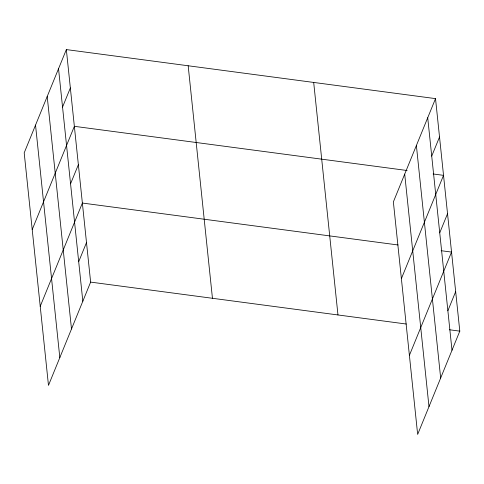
<?xml version="1.0" encoding="UTF-8"?>
<svg xmlns="http://www.w3.org/2000/svg" width="484" height="484" viewBox="0 0 484 484"><rect width="100%" height="100%" fill="white"/><g stroke="black" fill="none" stroke-linecap="round" stroke-linejoin="round"><path stroke-width="0.73" d="M66.344 49.586L24.2 152.859L48.479 385.379L90.629 282.105L66.344 49.586L435.521 98.621L459.8 331.141L417.656 434.414L393.371 201.895L435.521 98.621M62.551 107.073L70.349 87.955M32.21 229.591L74.361 126.318L407.135 170.513M70.561 183.805L78.366 164.687M40.226 306.324L82.371 203.05L398.06 244.977M78.698 261.699L86.497 242.581M431.722 156.108L439.526 136.984M401.387 278.627L443.532 175.347L433.132 173.968M439.732 232.84L447.537 213.716M409.397 355.359L451.542 252.079L441.142 250.7M447.869 310.734L455.674 291.61M90.629 282.105L406.312 324.032M449.4 329.755L459.8 331.141M427.717 117.739L451.995 350.259M416.385 145.509L440.664 378.028M404.709 174.125L428.987 406.645M313.692 82.437L337.971 314.957M188.173 65.77L212.452 298.289M58.54 68.71L82.825 301.229M47.208 96.479L71.493 328.999M35.532 125.09L59.816 357.609"/></g></svg>
